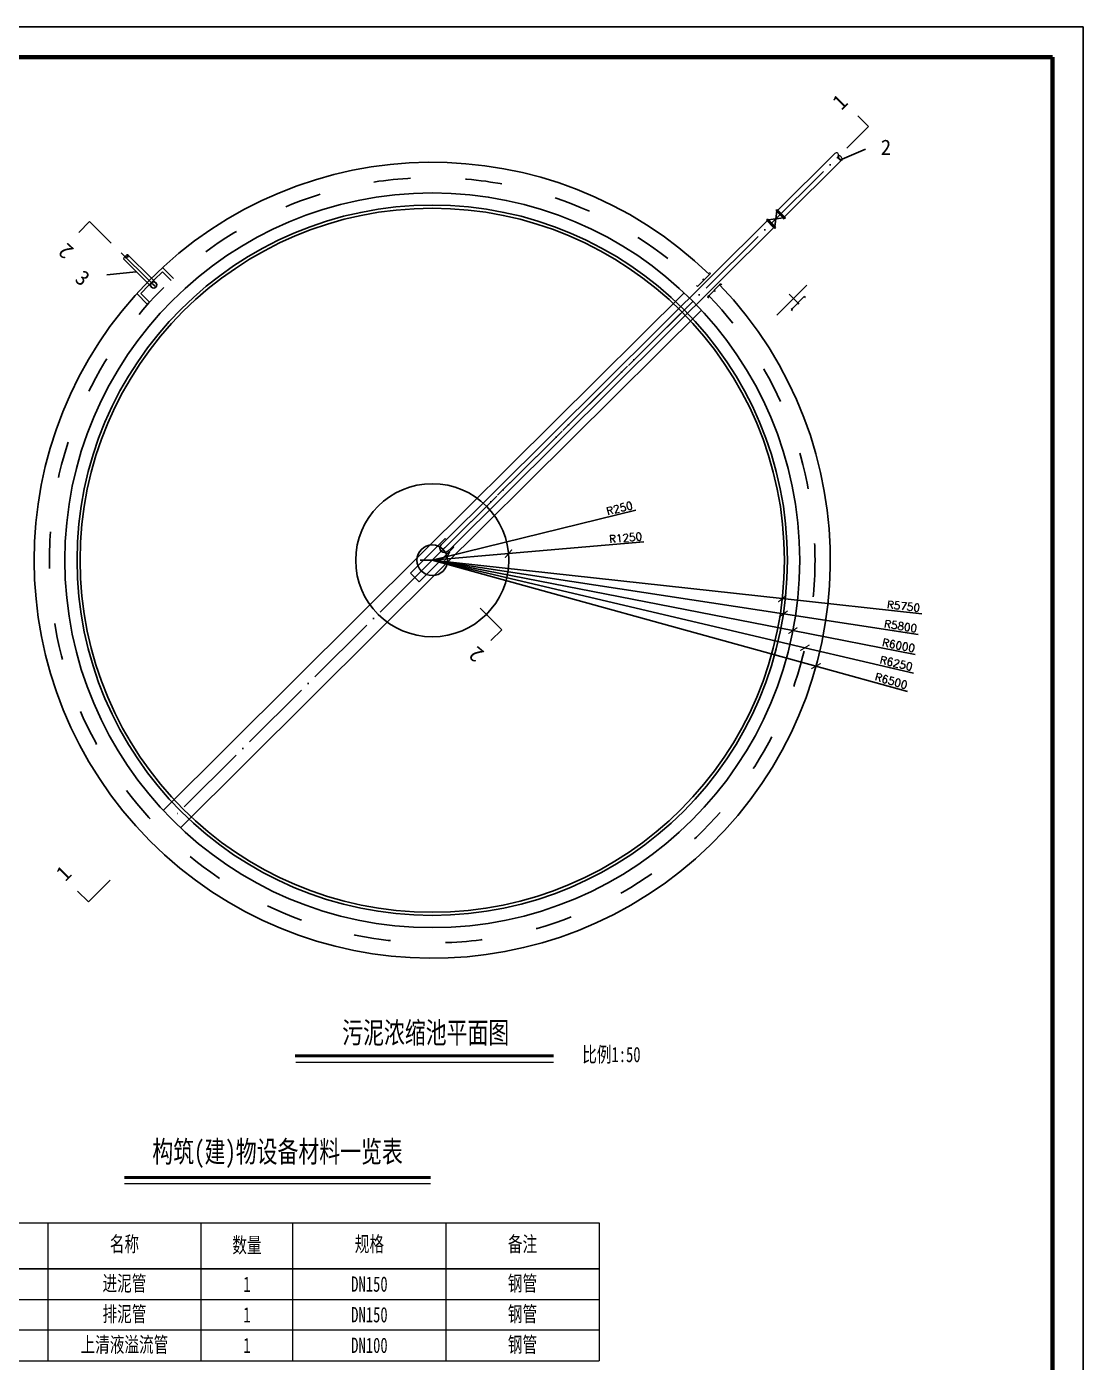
# Model space of a CAD drawing. Header units: millimetres. Extents: x -254 to 2257, y 114 to 1144.
# Drawn here: x 1260.5 to 1605.5, y 457.8 to 894.1 of the extents above; entities that cross this region are included whole.
import ezdxf

# ---------------------------------------------------------------- set-up
doc = ezdxf.new("R2010")
doc.units = ezdxf.units.MM
doc.linetypes.add('ACAD_ISO03W100', pattern=[30, 12, -18])
doc.linetypes.add('ACAD_ISO04W100', pattern=[30, 24, -3, 0, -3])
doc.layers.add('图层1', color=3, linetype='Continuous', lineweight=30)
doc.layers.add('图层2', color=2, linetype='Continuous')
doc.styles.get("Standard").update_dxf_attribs({"font": 'txt', "bigfont": 'gbcbig.shx'})
doc.dimstyles.new('副本 ISO-25', dxfattribs={"dimtxt": 2.5, "dimasz": 2.5, "dimexe": 2, "dimexo": 2, "dimtad": 1, "dimlfac": 50, "dimtxsty": 'Standard', "dimblk": 'ARCHTICK', "dimcen": 2.5, "dimadec": 0, "dimazin": 0, "dimtfac": 1, "dimtmove": 0, "dimatfit": 3, "dimfxl": 1, "dimarcsym": 0})

# ---------------------------------------------------------------- blocks, each defined once
blk = doc.blocks.new('_ArchTick')
at = {"color": 0, "linetype": 'ByBlock', "const_width": 0.15}
blk.add_lwpolyline([(-0.5, -0.5), (0.5, 0.5)], dxfattribs=at)
blk = doc.blocks.new('*D3')
at = {"layer": '图层2', "color": 0, "lineweight": -2, "transparency": 16777216}
for p in [(1392.91, 719.8), (1552.81, 702.25)]:
    blk.add_line(p, (1507.23, 707.25), dxfattribs=at)
at = {"layer": '图层2', "color": 0, "lineweight": -2, "transparency": 16777216, "xscale": 2.5, "yscale": 2.5, "zscale": 2.5, "rotation": 173.7368984250997}
blk.add_blockref('_ArchTick', (1507.23, 707.25), dxfattribs=at)
at = {"layer": '图层2', "color": 0, "transparency": 16777216, "insert": (1546.81, 704.8), "char_height": 2.5, "attachment_point": 5, "rotation": 353.7369}
blk.add_mtext('R5750', dxfattribs=at)
blk = doc.blocks.new('*D4')
at = {"layer": '图层2', "color": 0, "lineweight": -2, "transparency": 16777216}
for p in [(1392.91, 719.8), (1551.56, 695.51)]:
    blk.add_line(p, (1507.58, 702.24), dxfattribs=at)
at = {"layer": '图层2', "color": 0, "lineweight": -2, "transparency": 16777216, "xscale": 2.5, "yscale": 2.5, "zscale": 2.5, "rotation": 171.2958315710873}
blk.add_blockref('_ArchTick', (1507.58, 702.24), dxfattribs=at)
at = {"layer": '图层2', "color": 0, "transparency": 16777216, "insert": (1545.88, 698.28), "char_height": 2.5, "attachment_point": 5, "rotation": 351.2958}
blk.add_mtext('R5800', dxfattribs=at)
blk = doc.blocks.new('*D5')
at = {"layer": '图层2', "color": 0, "lineweight": -2, "transparency": 16777216}
for p in [(1392.91, 719.8), (1550.59, 689.04)]:
    blk.add_line(p, (1510.69, 696.82), dxfattribs=at)
at = {"layer": '图层2', "color": 0, "lineweight": -2, "transparency": 16777216, "xscale": 2.5, "yscale": 2.5, "zscale": 2.5, "rotation": 168.9613278281595}
blk.add_blockref('_ArchTick', (1510.69, 696.82), dxfattribs=at)
at = {"layer": '图层2', "color": 0, "transparency": 16777216, "insert": (1545.23, 692), "char_height": 2.5, "attachment_point": 5, "rotation": 348.9613}
blk.add_mtext('R6000', dxfattribs=at)
blk = doc.blocks.new('*D6')
at = {"layer": '图层2', "color": 0, "lineweight": -2, "transparency": 16777216}
for p in [(1392.91, 719.8), (1550.1, 682.88)]:
    blk.add_line(p, (1514.6, 691.22), dxfattribs=at)
at = {"layer": '图层2', "color": 0, "lineweight": -2, "transparency": 16777216, "xscale": 2.5, "yscale": 2.5, "zscale": 2.5, "rotation": 166.7828043382453}
blk.add_blockref('_ArchTick', (1514.6, 691.22), dxfattribs=at)
at = {"layer": '图层2', "color": 0, "transparency": 16777216, "insert": (1544.45, 686.13), "char_height": 2.5, "attachment_point": 5, "rotation": 346.7828}
blk.add_mtext('R6250', dxfattribs=at)
blk = doc.blocks.new('*D7')
at = {"layer": '图层2', "color": 0, "lineweight": -2, "transparency": 16777216}
for p in [(1392.91, 719.8), (1548.14, 676.95)]:
    blk.add_line(p, (1518.23, 685.21), dxfattribs=at)
at = {"layer": '图层2', "color": 0, "lineweight": -2, "transparency": 16777216, "xscale": 2.5, "yscale": 2.5, "zscale": 2.5, "rotation": 164.5688204397701}
blk.add_blockref('_ArchTick', (1518.23, 685.21), dxfattribs=at)
at = {"layer": '图层2', "color": 0, "transparency": 16777216, "insert": (1542.82, 680.37), "char_height": 2.5, "attachment_point": 5, "rotation": 344.5688}
blk.add_mtext('R6500', dxfattribs=at)
blk = doc.blocks.new('*D10')
at = {"layer": '图层2', "color": 0, "lineweight": -2, "transparency": 16777216}
for p in [(1459.37, 736.15), (1392.91, 719.8)]:
    blk.add_line(p, (1397.77, 720.99), dxfattribs=at)
at = {"layer": '图层2', "color": 0, "lineweight": -2, "transparency": 16777216, "xscale": 2.5, "yscale": 2.5, "zscale": 2.5, "rotation": 193.8232729303093}
blk.add_blockref('_ArchTick', (1397.77, 720.99), dxfattribs=at)
at = {"layer": '图层2', "color": 0, "transparency": 16777216, "insert": (1454.07, 736.78), "char_height": 2.5, "attachment_point": 5, "rotation": 13.8233}
blk.add_mtext('R250', dxfattribs=at)
blk = doc.blocks.new('*D11')
at = {"layer": '图层2', "color": 0, "lineweight": -2, "transparency": 16777216}
for p in [(1462.02, 725.77), (1392.91, 719.8)]:
    blk.add_line(p, (1417.82, 721.95), dxfattribs=at)
at = {"layer": '图层2', "color": 0, "lineweight": -2, "transparency": 16777216, "xscale": 2.5, "yscale": 2.5, "zscale": 2.5, "rotation": 184.9378480146681}
blk.add_blockref('_ArchTick', (1417.82, 721.95), dxfattribs=at)
at = {"layer": '图层2', "color": 0, "transparency": 16777216, "insert": (1456.04, 727.13), "char_height": 2.5, "attachment_point": 5, "rotation": 4.9378}
blk.add_mtext('R1250', dxfattribs=at)

msp = doc.modelspace()

# ---------------------------------------------------------------- linework, layer by layer
at = {"lineweight": 25}
for p, q in [((1605.51931, 894.09045), (764.51931, 894.09045)), ((1605.51931, 300.09045), (1605.51931, 894.09045))]:
    msp.add_line(p, q, dxfattribs=at)
at = {"lineweight": 100}
for p in [(789.51931, 884.09045), (1595.51931, 310.09045)]:
    msp.add_line(p, (1595.51931, 884.09045), dxfattribs=at)
at = {"lineweight": 0}
for p, q in [((1535.40277, 861.4633), (1531.86724, 864.99884)), ((1535.40277, 861.4633), (1531.86724, 864.99884)), ((1535.40277, 861.4633), (1528.3317, 854.39224)), ((1535.40277, 861.4633), (1528.3317, 854.39224)), ((1281.02368, 830.40841), (1277.48815, 826.87288)), ((1281.02368, 830.40841), (1277.48815, 826.87288)), ((1281.02368, 830.40841), (1288.09475, 823.33734)), ((1281.02368, 830.40841), (1288.09475, 823.33734)), ((1415.59857, 697.11257), (1408.5275, 704.18363)), ((1415.59857, 697.11257), (1412.06304, 693.57703)), ((1280.63226, 608.19705), (1287.70333, 615.26811)), ((1280.63226, 608.19705), (1277.09672, 611.73258)), ((1348.30667, 555.86419), (1432.54388, 555.86419)), ((1292.39315, 516.18065), (1392.39315, 516.18065)), ((1237.39315, 503.30517), (1417.39315, 503.30517)), ((1267.39315, 503.30517), (1267.39315, 488.30517)), ((1317.39315, 503.30517), (1347.39315, 503.30517)), ((1317.39315, 488.30517), (1317.39315, 503.30517)), ((1347.39315, 503.30517), (1397.39315, 503.30517)), ((1347.39315, 488.30517), (1347.39315, 503.30517)), ((1397.39315, 503.30517), (1397.39315, 488.30517)), ((1417.39315, 503.30517), (1447.39315, 503.30517)), ((1447.39315, 503.30517), (1447.39315, 488.30517)), ((1237.39315, 488.30517), (1447.39315, 488.30517)), ((1447.39315, 488.30517), (1237.39315, 488.30517)), ((1267.39315, 488.30517), (1267.39315, 458.30517)), ((1317.39315, 458.30517), (1317.39315, 488.30517)), ((1347.39315, 458.30517), (1347.39315, 488.30517)), ((1397.39315, 488.30517), (1397.39315, 458.30517)), ((1447.39315, 488.30517), (1447.39315, 458.30517)), ((1237.39315, 478.30517), (1447.39315, 478.30517)), ((1447.39315, 478.30517), (1447.39315, 468.30517)), ((1447.39315, 468.30517), (1237.39315, 468.30517)), ((1237.39315, 458.30517), (1447.39315, 458.30517))]:
    msp.add_line(p, q, dxfattribs=at)
at = {"linetype": 'ACAD_ISO04W100'}
for p, q in [((1396.93693, 723.79854), (1525.4736, 851.55807)), ((1392.9126, 719.79854), (1478.02231, 804.39367)), ((1392.9126, 719.79854), (1307.80289, 635.2034))]:
    msp.add_line(p, q, dxfattribs=at)
for p, q in [((1505.45952, 833.7799), (1524.41989, 852.62563)), ((1526.81362, 850.79317), (1534.41637, 854.08149)), ((1507.58084, 831.65858), (1526.53475, 850.4979)), ((1526.53475, 850.4979), (1526.75102, 850.71286)), ((1505.45523, 833.78419), (1505.10168, 831.30931)), ((1505.45523, 833.78419), (1507.57655, 831.66287)), ((1395.87303, 724.85597), (1502.62897, 830.96646)), ((1502.6268, 830.95576), (1505.10168, 831.30931)), ((1502.6268, 830.95576), (1504.74813, 828.83444)), ((1502.6268, 830.95576), (1504.74813, 828.83444)), ((1504.74813, 828.83444), (1505.10168, 831.30931)), ((1507.57655, 831.66287), (1505.10168, 831.30931)), ((1399.0647, 723.79854), (1504.74384, 828.83873)), ((1292.2471, 818.00487), (1299.76736, 810.48461)), ((1293.52136, 819.559), (1301.17352, 811.90685)), ((1296.24469, 814.00727), (1286.65159, 813.04536)), ((1301.17352, 811.90685), (1302.65563, 810.42473)), ((1307.64283, 811.19912), (1304.81275, 814.02919)), ((1304.83868, 815.41749), (1308.37731, 811.87885)), ((1308.37731, 811.87885), (1308.37731, 811.87885)), ((1308.37731, 811.87885), (1308.37731, 811.87885)), ((1308.37731, 811.87885), (1308.37731, 811.87885)), ((1479.88406, 809.56271), (1483.4196, 813.09824)), ((1483.4196, 813.09824), (1479.88406, 809.56271)), ((1481.65183, 811.33047), (1481.29827, 811.68403)), ((1483.77315, 813.45179), (1483.4196, 813.80535)), ((1483.77315, 813.45179), (1483.4196, 813.80535)), ((1483.4196, 813.09824), (1483.77315, 813.45179)), ((1483.4196, 813.09824), (1483.77315, 813.45179)), ((1301.66477, 810.00183), (1302.37165, 809.29451)), ((1390.09276, 722.63553), (1475.15518, 807.18365)), ((1479.53051, 809.20915), (1479.17695, 809.56271)), ((1479.53051, 809.20915), (1479.17695, 809.56271)), ((1479.88406, 809.56271), (1479.53051, 809.20915)), ((1479.88406, 809.56271), (1479.53051, 809.20915)), ((1483.20254, 806.22404), (1486.75945, 809.73807)), ((1486.75945, 809.73807), (1483.20254, 806.22404)), ((1484.981, 807.98105), (1485.3324, 807.62536)), ((1486.75945, 809.73807), (1487.11514, 810.08947)), ((1487.11514, 810.08947), (1487.46655, 809.73378)), ((1487.11514, 810.08947), (1487.46655, 809.73378)), ((1296.39684, 806.88876), (1299.93721, 803.34839)), ((1297.77816, 806.92165), (1300.6094, 804.09041)), ((1483.20254, 806.22404), (1482.84685, 805.87263)), ((1483.20254, 806.22404), (1482.84685, 805.87263)), ((1482.84685, 805.87263), (1483.19825, 805.51694)), ((1482.84685, 805.87263), (1483.19825, 805.51694)), ((1514.06299, 805.60903), (1510.52746, 802.0735)), ((1512.29523, 803.84127), (1512.64878, 803.48771)), ((1514.06299, 805.60903), (1514.41655, 805.96259)), ((1514.06299, 805.60903), (1514.41655, 805.96259)), ((1514.41655, 805.96259), (1514.7701, 805.60903)), ((1514.41655, 805.96259), (1514.7701, 805.60903)), ((1395.73244, 716.96155), (1480.79485, 801.50967)), ((1510.52746, 802.0735), (1510.17391, 801.71995)), ((1510.52746, 802.0735), (1510.17391, 801.71995)), ((1510.17391, 801.71995), (1510.52746, 801.36639)), ((1510.17391, 801.71995), (1510.52746, 801.36639)), ((1394.33967, 724.03687), (1397.17666, 726.85671)), ((1397.17666, 726.85671), (1397.52915, 726.50208)), ((1399.64401, 724.37435), (1399.9965, 724.01972)), ((1390.09276, 722.63553), (1305.03035, 638.0874)), ((1388.66569, 718.39719), (1394.33967, 724.03687)), ((1397.15951, 721.19988), (1391.48553, 715.5602)), ((1399.9965, 724.01972), (1397.15951, 721.19988)), ((1399.0647, 723.79854), (1397.98789, 722.72824)), ((1395.73244, 716.96155), (1310.67002, 632.41342)), ((1388.66569, 718.39719), (1385.8287, 715.57736)), ((1385.8287, 715.57736), (1388.64854, 712.74036)), ((1388.64854, 712.74036), (1391.48553, 715.5602)), ((1392.9126, 719.79854), (1388.9126, 719.79854))]:
    msp.add_line(p, q)
at = {"linetype": 'ACAD_ISO03W100'}
for p, q in [((1299.76736, 810.48461), (1301.24143, 809.01053)), ((1300.46831, 811.19904), (1301.66477, 810.00183))]:
    msp.add_line(p, q, dxfattribs=at)
at = {"lineweight": 50}
for p, q in [((1348.11232, 557.86419), (1432.46104, 557.86419)), ((1342.39315, 518.18065), (1292.39315, 518.18065)), ((1342.39315, 518.18065), (1392.39315, 518.18065))]:
    msp.add_line(p, q, dxfattribs=at)
at = {"linetype": 'ACAD_ISO03W100'}
msp.add_circle((1392.9126, 719.79854), 125, dxfattribs=at)
for centre, radius in [((1392.9126, 719.79854), 120), ((1392.9126, 719.79854), 116), ((1392.9126, 719.79854), 115), ((1301.94831, 809.71785), 0.99999), ((1392.9126, 719.79854), 25), ((1392.9126, 719.79854), 5)]:
    msp.add_circle(centre, radius)
at = {"lineweight": 0}
for centre, radius, start, end in [((1524.93663, 852.19343), 0.67365, 327.990295, 140.0910891), ((1525.53109, 850.79582), 1.22275, 356.1730993, 87.3866), ((1292.53522, 818.34936), 0.4491, 57.990295, 230.0910891), ((1293.46695, 818.74566), 0.81516, 86.1730993, 177.3866)]:
    msp.add_arc(centre, radius, start, end, dxfattribs=at)
for centre, radius, start, end in [((1392.9126, 719.79854), 130, 45.8703756, 43.7821621), ((1392.9126, 719.79854), 129, 133.074171, 137.5168763), ((1396.93046, 723.7921), 1.49999, 134.8262688, 314.8262688)]:
    msp.add_arc(centre, radius, start, end)
at = {"layer": '图层1'}
for p, q in [((1505.17239, 834.06703), (1505.45523, 834.34987)), ((1505.17239, 834.06703), (1505.45523, 833.78419)), ((1505.45523, 834.34987), (1507.8594, 831.94571)), ((1507.57655, 831.66287), (1505.45523, 833.78419)), ((1502.34396, 831.2386), (1502.06112, 830.95576)), ((1502.06112, 830.95576), (1504.46528, 828.5516)), ((1502.34396, 831.2386), (1502.6268, 830.95576)), ((1504.74813, 828.83444), (1502.6268, 830.95576)), ((1507.57655, 831.66287), (1507.8594, 831.38002)), ((1507.8594, 831.94571), (1508.14224, 831.66287)), ((1508.14224, 831.66287), (1507.8594, 831.38002)), ((1504.46528, 828.5516), (1504.74813, 828.26875)), ((1504.74813, 828.83444), (1505.03097, 828.5516)), ((1504.74813, 828.26875), (1505.03097, 828.5516))]:
    msp.add_line(p, q, dxfattribs=at)
at = {"layer": '图层1', "color": 0}
for centre, radius, start, end in [((1526.4178, 851.59472), 0.94148, 165.1283014, 290.7342247), ((1292.93436, 819.3368), 0.62765, 255.1283014, 20.7342247)]:
    msp.add_arc(centre, radius, start, end, dxfattribs=at)
at = {"layer": '图层2', "color": 0, "linetype": 'ACAD_ISO04W100'}
msp.add_line((1300.46831, 811.19904), (1291.34585, 820.18889), dxfattribs=at)
at = {"layer": '图层2'}
for p, q in [((1515.28411, 809.65858), (1505.47212, 799.84659)), ((1512.29523, 803.84127), (1509.4668, 806.66969))]:
    msp.add_line(p, q, dxfattribs=at)

# ---------------------------------------------------------------- texts
at = {"lineweight": 0, "char_height": 5}
for s, insert, width, attachment_point, rotation in [('{\\f@FangSong|b0|i0|c134|p49;1}', (1525.46502, 872.52853), 17.8180302, 3, 45), ('{\\fFangSong|b0|i0|c134|p49;2}', (1541.07928, 854.7141), 30, 5, 359.4444274), ('{\\f@FangSong|b0|i0|c134|p49;2}', (1270.24896, 820.03831), 17.8180302, 3, 137.4933279), ('{\\fFangSong|b0|i0|c134|p49;3}', (1278.73078, 811.9748), 30, 5, 320.475086), ('{\\f@FangSong|b0|i0|c134|p49;2}', (1406.9113, 685.99448), 17.8180302, 1, 139.8096895), ('{\\f@FangSong|b0|i0|c134|p49;1}', (1269.56703, 618.1348), 17.8180302, 1, 45)]:
    msp.add_mtext(s, dxfattribs=dict(at, insert=insert, width=width, attachment_point=attachment_point, rotation=rotation))
at = {"lineweight": 0}
for s, insert, char_height, width, attachment_point in [('{\\fFangSong|b0|i0|c134|p49;\\W0.714;污泥浓缩池平面图}', (1390.77694, 568.96791), 7, 137.633324, 2), ('{\\fFangSong|b0|i0|c134|p49;\\W0.7;比例1:50}', (1451.41687, 560.83416), 5, 71.4710048, 2), ('{\\fFangSong|b0|i0|c134|p49;\\W0.714;构筑(建)物设备材料一览表}', (1342.39315, 525.68065), 7, 100, 5), ('{\\fFangSong|b0|i0|c134|p49;\\W0.7;名称}', (1292.39315, 496.1565), 5, 50, 5), ('{\\fFangSong|b0|i0|c134|p49;\\W0.7;数量}', (1332.39315, 495.80517), 5, 30, 5), ('{\\fFangSong|b0|i0|c134|p49;\\W0.7;规格}', (1372.39315, 496.1565), 5, 50, 5), ('{\\fFangSong|b0|i0|c134|p49;\\W0.7;备注}', (1422.39315, 496.1565), 5, 50, 5), ('{\\fFangSong|b0|i0|c134|p49;\\W0.7;进泥管}', (1292.39315, 483.30517), 5, 50, 5), ('{\\fFangSong|b0|i0|c134|p49;\\W0.7;1}', (1332.39315, 483.30517), 5, 30, 5), ('{\\fFangSong|b0|i0|c134|p49;\\W0.7;DN150}', (1372.39315, 483.30517), 5, 50, 5), ('{\\fFangSong|b0|i0|c134|p49;\\W0.7;钢管}', (1422.39315, 483.30517), 5, 50, 5), ('{\\fFangSong|b0|i0|c134|p49;\\W0.7;排泥管}', (1292.39315, 473.30517), 5, 50, 5), ('{\\fFangSong|b0|i0|c134|p49;\\W0.7;1}', (1332.39315, 473.30517), 5, 30, 5), ('{\\fFangSong|b0|i0|c134|p49;\\W0.7;DN150}', (1372.39315, 473.30517), 5, 50, 5), ('{\\fFangSong|b0|i0|c134|p49;\\W0.7;钢管}', (1422.39315, 473.30517), 5, 50, 5), ('{\\fFangSong|b0|i0|c134|p49;\\W0.7;上清液溢流管}', (1292.39315, 463.30517), 5, 50, 5), ('{\\fFangSong|b0|i0|c134|p49;\\W0.7;1}', (1332.39315, 463.30517), 5, 30, 5), ('{\\fFangSong|b0|i0|c134|p49;\\W0.7;DN100}', (1372.39315, 463.30517), 5, 50, 5), ('{\\fFangSong|b0|i0|c134|p49;\\W0.7;钢管}', (1422.39315, 463.30517), 5, 50, 5)]:
    msp.add_mtext(s, dxfattribs=dict(at, insert=insert, char_height=char_height, width=width, attachment_point=attachment_point))

# ---------------------------------------------------------------- dimensions: what is measured, and where the dimension line sits
at = {"layer": '图层2'}
for mpoint, picture, middle in [((1397.76779, 720.99318), '*D10', (1454.51678, 734.95651)), ((1417.81982, 721.95041), '*D11', (1456.20387, 725.26663)), ((1507.22621, 707.25271), '*D3', (1546.60078, 702.93138)), ((1507.57662, 702.24394), '*D4', (1545.59266, 696.42384)), ((1510.69238, 696.82195), '*D5', (1544.86722, 690.1551)), ((1514.60139, 691.21815), '*D6', (1544.0176, 684.30933)), ((1518.2262, 685.20804), '*D7', (1542.31835, 678.55785))]:
    dim = msp.add_radius_dim(center=(1392.9126, 719.79854), mpoint=mpoint, dimstyle='副本 ISO-25', dxfattribs=at)
    dim.commit()
    dim.dimension.update_dxf_attribs({"geometry": picture, "text_midpoint": middle, "dimtype": 164})

doc.saveas('drawing.dxf')
